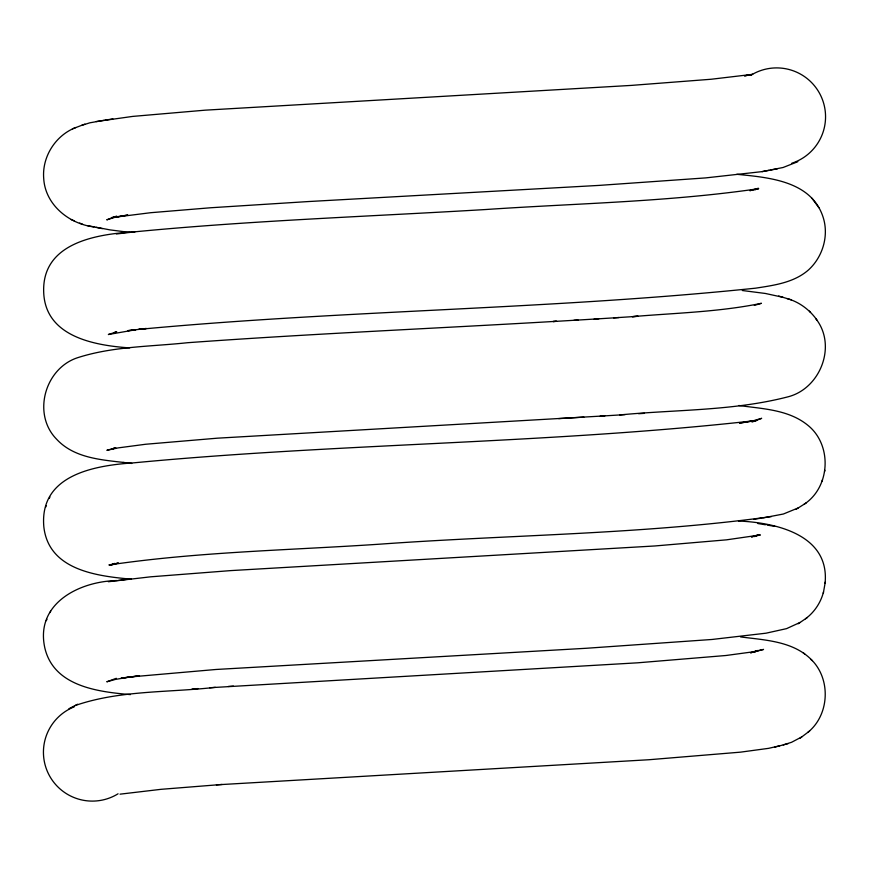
<?xml version="1.0" encoding="UTF-8"?>
<svg xmlns="http://www.w3.org/2000/svg" width="869" height="869" viewBox="0 0 869 869"><rect width="100%" height="100%" fill="white"/><g stroke="black" fill="none" stroke-linecap="round" stroke-linejoin="round"><path stroke-width="1.3" d="M804.097 504.281C830.449 487.096 832.426 444.863 807.757 425.213C788.509 409.516 762.352 408.821 738.846 405.497M805.487 618.815C814.351 612.287 820.847 602.543 823.53 591.876M825.061 583.392C829.982 534.717 775.593 522.53 738.476 521.031M823.301 593.288L825.3 581.98M752.033 422.062L761.668 418.326L753.466 420.726L739.486 423.116L756.617 420.477C549.881 443.766 341.191 443.081 134.108 462.808C95.058 465.404 39.203 474.561 43.83 526.82C48.675 570.183 96.894 576.114 131.447 579.178M117.402 580.557C79.709 581.089 34.51 603.455 44.96 648.513C54.247 686.423 98.001 691.843 130.459 694.603M824.54 471.65L824.931 470.238M822.107 481.187L822.487 479.775M45.677 507.105L46.274 505.693M49.316 498.371L49.902 496.981M50 612.558L50.684 611.168M46.285 620.672L46.98 619.26M807.855 732.361C829.145 715.285 831.133 680.351 812.33 660.646C793.897 641.116 765.415 640.171 740.562 636.912M783.295 744.896L791.54 742.3L801.772 736.912M800.023 738.248L809.636 730.992M116.305 678.309L106.789 681.796L115.501 679.395L130.089 676.984L121.095 678.157L139.485 675.789L130.763 676.918L216.012 669.478L586.456 648.263L711.983 639.475L766.056 633.186L786.564 628.635L800.012 622.465M798.144 623.79L807.399 617.468M763.199 517.87L783.382 514.013L798.187 507.952M75.809 127.526C55.54 135.314 41.908 156.8 43.711 178.493C45.21 204.78 69.085 223.93 94.004 226.95M796.145 509.267L806.193 502.923M115.968 331.73L113.611 333.023L116.718 331.849L108.353 334.522L135.933 329.699L127.949 330.644L146.34 328.493L138.638 329.405C343.885 310.048 550.544 309.483 755.617 288.171C774.073 285.304 793.994 282.707 808.583 269.857C822.932 256.692 829.211 235.293 822.932 216.663C810.94 180.763 768.609 177.504 736.803 174.3M797.829 161.688L783.078 167.5L762.048 171.627L705.726 177.895L599.078 185.401L308.017 201.575L210.57 207.767L150.652 212.709L111.482 217.641L127.819 215.045L114.382 217.446L106.768 219.835L116.652 216.088M75.168 705.541C119.9 690.04 168.749 692.691 215.316 687.336M68.944 708.702L77.623 704.238M114.773 447.839L112.514 448.98L115.827 447.807L106.876 450.316L118.13 447.893L145.655 444.255L217.337 438.182L604.867 415.871M754.422 652.195L758.061 650.457L750.555 652.825L763.547 649.425L752.869 651.859L725.973 655.498L637.716 662.808L209.635 687.737M755.063 189.79L758.409 188.291L749.795 190.669L758.702 188.671C668.402 201.901 576.81 203.313 485.869 209.516C368.923 216.511 251.717 220.52 135.075 231.795C97.295 234.022 41.603 242.386 43.7 292.505C45.492 336.922 94.732 345.46 129.698 347.904M114.599 563.394L110.124 565.371L118.445 562.993L108.929 564.991C198.947 551.685 290.268 550.251 380.937 544.092C511.015 534.728 642.093 534.37 771.444 516.588M754.542 536.597L759.191 534.576L751.392 536.944L760.342 534.946L726.56 539.834L654.933 545.96L230.578 570.618L150.609 576.82L108.408 581.73M81.599 125.408L89.768 122.833L104.171 120.27M72.431 128.851L84.89 124.115M754.325 305.399L761.429 303.303C718.978 312.047 675.343 312.97 632.263 316.653L638.118 316.283L613.623 317.869M216.414 784.848L648.958 759.734L740.529 752.152L768.554 748.35L779.71 745.808M774.909 747.079L788.216 743.592M751.066 74.68L744.44 75.875L752.706 74.332L711.244 79.242L631.339 85.401L205.182 110.167L132.729 116.403L96.209 121.551M770.325 170.074L777.473 168.792M762.048 171.627L769.022 170.367M105.106 120.15L112.861 118.901M753.999 519.271L762.015 518.022M120.041 794.168L161.026 789.324L222.095 784.457M118.39 580.449L127.113 579.308M135.075 231.795L116.37 233.989M192.049 688.998L198.186 688.574M228.21 686.467L233.424 686.108M619.782 414.937C676.071 409.484 733.892 411.048 788.878 396.59C820.825 387.748 836.966 345.167 815.752 318.608M558.702 418.619L583.881 417.131M594.146 319.086L618.934 317.543M600.121 416.164L625.093 414.611M638.606 413.709L644.461 413.34M573.92 320.303L598.882 318.793M578.059 320.042L553.032 321.53L556.573 321.302C433.533 328.525 310.363 333.794 187.432 342.723C150.533 346.677 112.416 346.296 76.83 357.963C44.71 369.075 32.24 414.111 56.387 438.986C75.494 459.81 105.822 459.951 131.784 463.449M122.963 462.482L126.928 462.905M742.289 290.507L765.393 293.472L782.936 297.296M129.753 232.414L110.048 229.894L87.639 225.658M757.898 523.529L765.415 524.778M767.164 525.093L774.909 526.386M96.144 227.385L102.346 228.645M786.988 298.556C799.111 301.858 809.669 309.766 816.903 319.988M778.657 296.025L791.387 299.859M70.954 219.488L74.223 220.813M79.655 223.083L82.837 224.376M803.162 652.695L804.759 654.031M810.69 659.278L812.33 660.646M809.397 311.113L810.538 312.482M818.87 207.691L811.918 198.197M118.065 793.788A48.892 48.87 0 0 1 48.653 774.192A48.892 48.87 0 0 1 74.289 706.801M750.783 75.31A48.892 48.87 0.1 0 1 820.977 96.122A48.892 48.87 0.1 0 1 791.789 163.242"/></g></svg>
